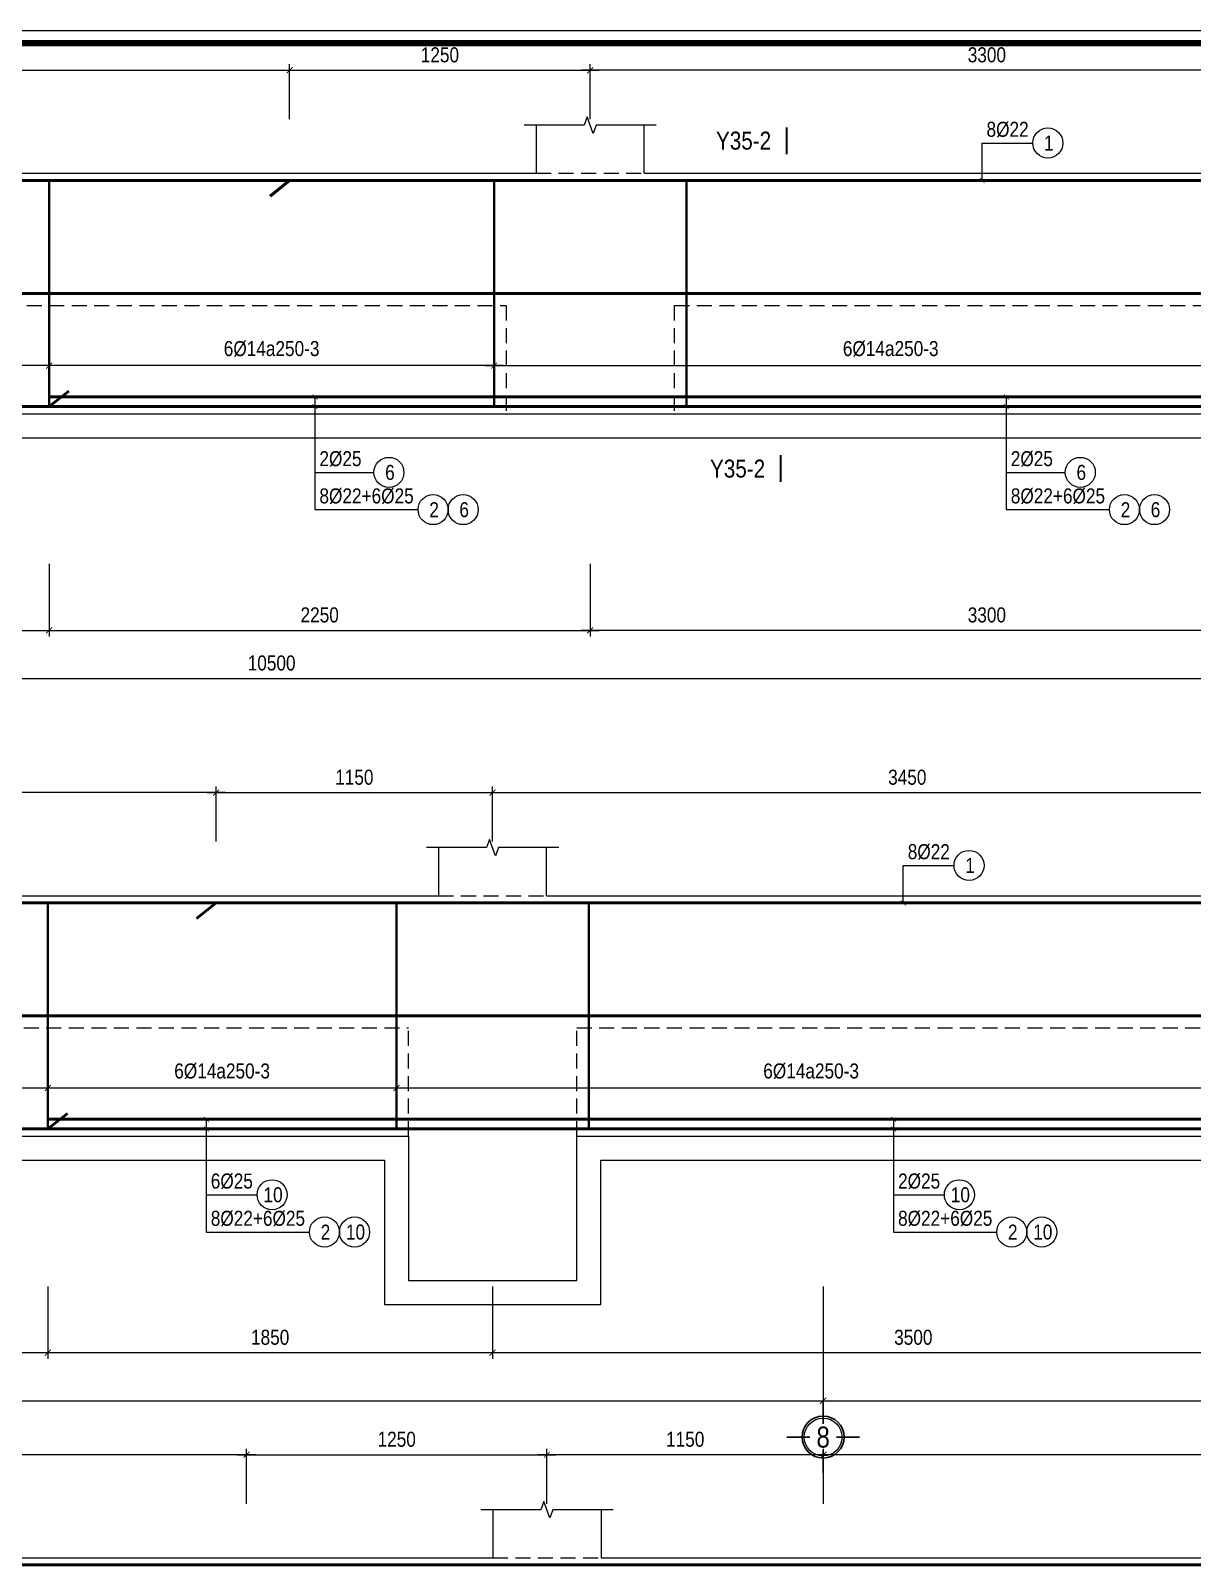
# Model space of a CAD drawing. Header units: millimetres. Extents: x 3014920 to 3563667, y -1638653 to -1356471.
# Drawn here: x 3503697 to 3508529, y -1612431 to -1606064 of the extents above; entities that cross this region are included whole.
import ezdxf
from ezdxf.enums import TextEntityAlignment as Align
from ezdxf.xclip import XClip

# ---------------------------------------------------------------- set-up
doc = ezdxf.new("R2010")
doc.units = ezdxf.units.MM
doc.header["$MEASUREMENT"] = 0
doc.header["$XCLIPFRAME"] = 0
doc.header["$PDMODE"] = 2
doc.linetypes.add('HIDDEN', pattern=[0.375, 0.25, -0.125])
doc.layers.get('0').update_dxf_attribs({"lineweight": 9})
doc.layers.get('Defpoints').update_dxf_attribs({"color": 10, "lineweight": 0})
for name, color, linetype, lineweight in [('2', 2, 'Continuous', 20), ('CDAI', 21, 'Continuous', 40), ('CTHEP', 50, 'Continuous', 50), ('DBAO', 90, 'Continuous', 13), ('DGIONG', 130, 'Continuous', 13), ('DMo', 9, 'HIDDEN', 9), ('KTH', 154, 'Continuous', 9), ('Net khuat', 8, 'HIDDEN', 13), ('TEXT', 7, 'Continuous', 15)]:
    doc.layers.add(name, color=color, linetype=linetype, lineweight=lineweight)
doc.layers.add('8', color=8, linetype='Continuous')
doc.styles.add('HELVECONDENSE', font='VHELVCN_0.TTF')
doc.styles.add('Star-HelCon', font='VHELVCN_0.TTF')
doc.styles.add('TTP-HelCon', font='VHELVCN_0.TTF')
doc.styles.add('VNI-HELVE-CONDENSE', font='VHELVCN_0.TTF')
doc.dimstyles.new('kc-25', dxfattribs={"dimtxt": 62.5, "dimasz": 20, "dimexe": 20, "dimexo": 50, "dimgap": 25, "dimtad": 3, "dimdec": 0, "dimzin": 0, "dimdsep": 46, "dimtxsty": 'VNI-HELVE-CONDENSE', "dimblk": 'DIM', "dimcen": 2.5, "dimclrd": 256, "dimclre": 154, "dimclrt": 7, "dimaunit": 1, "dimadec": 0, "dimazin": 0, "dimtfac": 1, "dimtdec": 0, "dimtix": 1, "dimtmove": 0, "dimatfit": 3, "dimldrblk": 'DOT', "dimfxl": 1, "dimtolj": 1, "dimtzin": 0, "dimarcsym": 0})
doc.dimstyles.new('TTP-25', dxfattribs={"dimscale": 25, "dimtxt": 2.5, "dimasz": 1, "dimexe": 1, "dimexo": 1, "dimgap": 0.09, "dimtad": 0, "dimdec": 4, "dimrnd": 1, "dimzin": 9, "dimdsep": 46, "dimtxsty": 'TTP-HelCon', "dimblk": 'ARCHTICK', "dimcen": 0.09, "dimdle": 1.5, "dimclrd": 256, "dimclre": 256, "dimclrt": 7, "dimadec": 0, "dimazin": 0, "dimtfac": 1, "dimtdec": 4, "dimtmove": 0, "dimatfit": 3, "dimldrblk": 'ARCHTICK', "dimfxl": 1, "dimtvp": 1, "dimtolj": 1, "dimtzin": 0, "dimarcsym": 0})

# ---------------------------------------------------------------- blocks, each defined once
blk = doc.blocks.new('2Y-33')
at = {"layer": 'CTHEP'}
for p, q in [((73731.99983, -490), (6753.45448, -490)), ((73719.76007, -950), (6753.45448, -950)), ((73719.76007, -1410), (6753.45448, -1410)), ((6614.26151, -1870), (73770.00002, -1870))]:
    blk.add_line(p, q, dxfattribs=at)
blk.add_lwpolyline([(6609.38628, -529.99859), (6609.38628, -30), (73770.00002, -30), (73770.00002, -530.00001)], dxfattribs=at)
at = {"layer": 'DBAO', "linetype": 'Continuous'}
blk.add_line((6568.4461, -1900), (73799.99996, -1900), dxfattribs=at)
blk = doc.blocks.new('_ArchTick')
at = {"color": 0, "linetype": 'ByBlock', "const_width": 0.15}
blk.add_lwpolyline([(-0.5, -0.5), (0.5, 0.5)], dxfattribs=at)
blk = doc.blocks.new('*D1705')
at = {"layer": 'Defpoints', "color": 0, "transparency": 16777216}
for p in [(6700, 428.7), (6700, 200), (10000, 200)]:
    blk.add_point(p, dxfattribs=at)
at = {"layer": 'KTH', "lineweight": -2, "transparency": 16777216}
for p, q in [((6700, 225), (6700, 453.7)), ((10000, 225), (10000, 453.7)), ((10037.5, 428.7), (6662.5, 428.7))]:
    blk.add_line(p, q, dxfattribs=at)
at = {"layer": 'KTH', "lineweight": -2, "transparency": 16777216, "xscale": 25, "yscale": 25, "zscale": 25, "rotation": 180}
blk.add_blockref('_ArchTick', (6700, 428.7), dxfattribs=at)
at = {"layer": 'KTH', "lineweight": -2, "transparency": 16777216, "xscale": 25, "yscale": 25, "zscale": 25}
blk.add_blockref('_ArchTick', (10000, 428.7), dxfattribs=at)
at = {"layer": 'KTH', "color": 7, "transparency": 16777216, "insert": (8350, 492.5), "char_height": 62.5, "attachment_point": 5, "style": 'TTP-HelCon'}
blk.add_mtext('\\A1;3300', dxfattribs=at)
blk = doc.blocks.new('*D1709')
at = {"layer": 'Defpoints', "color": 0, "transparency": 16777216}
for p in [(22550, -1600), (26050, -1600), (22550, -1901)]:
    blk.add_point(p, dxfattribs=at)
at = {"layer": 'KTH', "lineweight": -2, "transparency": 16777216}
for p, q in [((22550, -1625), (22550, -1926)), ((26050, -1625), (26050, -1926)), ((26087.5, -1901), (22512.5, -1901))]:
    blk.add_line(p, q, dxfattribs=at)
at = {"layer": 'KTH', "lineweight": -2, "transparency": 16777216, "xscale": 25, "yscale": 25, "zscale": 25, "rotation": 180}
blk.add_blockref('_ArchTick', (22550, -1901), dxfattribs=at)
at = {"layer": 'KTH', "lineweight": -2, "transparency": 16777216, "xscale": 25, "yscale": 25, "zscale": 25}
blk.add_blockref('_ArchTick', (26050, -1901), dxfattribs=at)
at = {"layer": 'KTH', "color": 7, "transparency": 16777216, "insert": (24300, -1837.2), "char_height": 62.5, "attachment_point": 5, "style": 'TTP-HelCon'}
blk.add_mtext('\\A1;3500', dxfattribs=at)
blk = doc.blocks.new('*D1711')
at = {"layer": 'Defpoints', "color": 0, "transparency": 16777216}
for p in [(22150.1, -627.9), (25600, -602.9), (22150.1, -800)]:
    blk.add_point(p, dxfattribs=at)
at = {"layer": 'KTH', "lineweight": -2, "transparency": 16777216}
for p, q in [((25600, -627.9), (25600, -825)), ((22150.1, -652.9), (22150.1, -825)), ((25637.5, -800), (22112.6, -800))]:
    blk.add_line(p, q, dxfattribs=at)
at = {"layer": 'KTH', "lineweight": -2, "transparency": 16777216, "xscale": 25, "yscale": 25, "zscale": 25, "rotation": 180}
blk.add_blockref('_ArchTick', (22150.1, -800), dxfattribs=at)
at = {"layer": 'KTH', "lineweight": -2, "transparency": 16777216, "xscale": 25, "yscale": 25, "zscale": 25}
blk.add_blockref('_ArchTick', (25600, -800), dxfattribs=at)
at = {"layer": 'KTH', "color": 7, "transparency": 16777216, "insert": (23875, -730.1), "char_height": 62.5, "attachment_point": 5, "style": 'TTP-HelCon'}
blk.add_mtext('\\A1;6Þ14a250-3', dxfattribs=at)
blk = doc.blocks.new('*D1712')
at = {"layer": 'Defpoints', "color": 0, "transparency": 16777216}
for p in [(26000, 428.7), (22550, 200), (26000, 200)]:
    blk.add_point(p, dxfattribs=at)
at = {"layer": 'KTH', "lineweight": -2, "transparency": 16777216}
for p, q in [((22550, 225), (22550, 453.7)), ((26000, 225), (26000, 453.7)), ((22512.5, 428.7), (26037.5, 428.7))]:
    blk.add_line(p, q, dxfattribs=at)
at = {"layer": 'KTH', "lineweight": -2, "transparency": 16777216, "xscale": 25, "yscale": 25, "zscale": 25, "rotation": 180}
blk.add_blockref('_ArchTick', (22550, 428.7), dxfattribs=at)
at = {"layer": 'KTH', "lineweight": -2, "transparency": 16777216, "xscale": 25, "yscale": 25, "zscale": 25}
blk.add_blockref('_ArchTick', (26000, 428.7), dxfattribs=at)
at = {"layer": 'KTH', "color": 7, "transparency": 16777216, "insert": (24275, 492.5), "char_height": 62.5, "attachment_point": 5, "style": 'TTP-HelCon'}
blk.add_mtext('\\A1;3450', dxfattribs=at)
blk = doc.blocks.new('*D1713')
at = {"layer": 'Defpoints', "color": 0, "transparency": 16777216}
for p in [(5450, 428.7), (1600, 200), (5450, 200)]:
    blk.add_point(p, dxfattribs=at)
at = {"layer": 'KTH', "lineweight": -2, "transparency": 16777216}
for p, q in [((1600, 225), (1600, 453.7)), ((5450, 225), (5450, 453.7)), ((1562.5, 428.7), (5487.5, 428.7))]:
    blk.add_line(p, q, dxfattribs=at)
at = {"layer": 'KTH', "lineweight": -2, "transparency": 16777216, "xscale": 25, "yscale": 25, "zscale": 25, "rotation": 180}
blk.add_blockref('_ArchTick', (1600, 428.7), dxfattribs=at)
at = {"layer": 'KTH', "lineweight": -2, "transparency": 16777216, "xscale": 25, "yscale": 25, "zscale": 25}
blk.add_blockref('_ArchTick', (5450, 428.7), dxfattribs=at)
at = {"layer": 'KTH', "color": 7, "transparency": 16777216, "insert": (3525, 492.5), "char_height": 62.5, "attachment_point": 5, "style": 'TTP-HelCon'}
blk.add_mtext('\\A1;3850', dxfattribs=at)
blk = doc.blocks.new('*D1714')
at = {"layer": 'Defpoints', "color": 0, "transparency": 16777216}
for p in [(6700, 428.7), (5450, 200), (6700, 200)]:
    blk.add_point(p, dxfattribs=at)
at = {"layer": 'KTH', "lineweight": -2, "transparency": 16777216}
for p, q in [((5450, 225), (5450, 453.7)), ((6700, 225), (6700, 453.7)), ((5412.5, 428.7), (6737.5, 428.7))]:
    blk.add_line(p, q, dxfattribs=at)
at = {"layer": 'KTH', "lineweight": -2, "transparency": 16777216, "xscale": 25, "yscale": 25, "zscale": 25, "rotation": 180}
blk.add_blockref('_ArchTick', (5450, 428.7), dxfattribs=at)
at = {"layer": 'KTH', "lineweight": -2, "transparency": 16777216, "xscale": 25, "yscale": 25, "zscale": 25}
blk.add_blockref('_ArchTick', (6700, 428.7), dxfattribs=at)
at = {"layer": 'KTH', "color": 7, "transparency": 16777216, "insert": (6075, 492.5), "char_height": 62.5, "attachment_point": 5, "style": 'TTP-HelCon'}
blk.add_mtext('\\A1;1250', dxfattribs=at)
blk = doc.blocks.new('*D1715')
at = {"layer": 'Defpoints', "color": 0, "transparency": 16777216}
for p in [(2600, -1600), (4450, -1600), (4450, -1901)]:
    blk.add_point(p, dxfattribs=at)
at = {"layer": 'KTH', "lineweight": -2, "transparency": 16777216}
for p, q in [((2600, -1625), (2600, -1926)), ((4450, -1625), (4450, -1926)), ((2562.5, -1901), (4487.5, -1901))]:
    blk.add_line(p, q, dxfattribs=at)
at = {"layer": 'KTH', "lineweight": -2, "transparency": 16777216, "xscale": 25, "yscale": 25, "zscale": 25, "rotation": 180}
blk.add_blockref('_ArchTick', (2600, -1901), dxfattribs=at)
at = {"layer": 'KTH', "lineweight": -2, "transparency": 16777216, "xscale": 25, "yscale": 25, "zscale": 25}
blk.add_blockref('_ArchTick', (4450, -1901), dxfattribs=at)
at = {"layer": 'KTH', "color": 7, "transparency": 16777216, "insert": (3525, -1837.2), "char_height": 62.5, "attachment_point": 5, "style": 'TTP-HelCon'}
blk.add_mtext('\\A1;1850', dxfattribs=at)
blk = doc.blocks.new('*D1716')
at = {"layer": 'Defpoints', "color": 0, "transparency": 16777216}
for p in [(4450, -1600), (6700, -1600), (6700, -1901)]:
    blk.add_point(p, dxfattribs=at)
at = {"layer": 'KTH', "lineweight": -2, "transparency": 16777216}
for p, q in [((4450, -1625), (4450, -1926)), ((6700, -1625), (6700, -1926)), ((4412.5, -1901), (6737.5, -1901))]:
    blk.add_line(p, q, dxfattribs=at)
at = {"layer": 'KTH', "lineweight": -2, "transparency": 16777216, "xscale": 25, "yscale": 25, "zscale": 25, "rotation": 180}
blk.add_blockref('_ArchTick', (4450, -1901), dxfattribs=at)
at = {"layer": 'KTH', "lineweight": -2, "transparency": 16777216, "xscale": 25, "yscale": 25, "zscale": 25}
blk.add_blockref('_ArchTick', (6700, -1901), dxfattribs=at)
at = {"layer": 'KTH', "color": 7, "transparency": 16777216, "insert": (5575, -1837.2), "char_height": 62.5, "attachment_point": 5, "style": 'TTP-HelCon'}
blk.add_mtext('\\A1;2250', dxfattribs=at)
blk = doc.blocks.new('*D1717')
at = {"layer": 'Defpoints', "color": 0, "transparency": 16777216}
for p in [(125, -1600), (10625, -1901), (10625, -2101)]:
    blk.add_point(p, dxfattribs=at)
at = {"layer": 'KTH', "lineweight": -2, "transparency": 16777216}
for p, q in [((125, -1625), (125, -2126)), ((10625, -1926), (10625, -2126)), ((87.5, -2101), (10662.5, -2101))]:
    blk.add_line(p, q, dxfattribs=at)
at = {"layer": 'KTH', "lineweight": -2, "transparency": 16777216, "xscale": 25, "yscale": 25, "zscale": 25, "rotation": 180}
blk.add_blockref('_ArchTick', (125, -2101), dxfattribs=at)
at = {"layer": 'KTH', "lineweight": -2, "transparency": 16777216, "xscale": 25, "yscale": 25, "zscale": 25}
blk.add_blockref('_ArchTick', (10625, -2101), dxfattribs=at)
at = {"layer": 'KTH', "color": 7, "transparency": 16777216, "insert": (5375, -2037.2), "char_height": 62.5, "attachment_point": 5, "style": 'TTP-HelCon'}
blk.add_mtext('\\A1;10500', dxfattribs=at)
blk = doc.blocks.new('*D1718')
at = {"layer": 'Defpoints', "color": 0, "transparency": 16777216}
for p in [(4450, -602.9), (6300, -602.9), (4450, -800)]:
    blk.add_point(p, dxfattribs=at)
at = {"layer": 'KTH', "lineweight": -2, "transparency": 16777216}
for p, q in [((4450, -627.9), (4450, -825)), ((6300, -627.9), (6300, -825)), ((6337.5, -800), (4412.5, -800))]:
    blk.add_line(p, q, dxfattribs=at)
at = {"layer": 'KTH', "lineweight": -2, "transparency": 16777216, "xscale": 25, "yscale": 25, "zscale": 25, "rotation": 180}
blk.add_blockref('_ArchTick', (4450, -800), dxfattribs=at)
at = {"layer": 'KTH', "lineweight": -2, "transparency": 16777216, "xscale": 25, "yscale": 25, "zscale": 25}
blk.add_blockref('_ArchTick', (6300, -800), dxfattribs=at)
at = {"layer": 'KTH', "color": 7, "transparency": 16777216, "insert": (5375, -730.1), "char_height": 62.5, "attachment_point": 5, "style": 'TTP-HelCon'}
blk.add_mtext('\\A1;6Þ14a250-3', dxfattribs=at)
blk = doc.blocks.new('*D1719')
at = {"layer": 'Defpoints', "color": 0, "transparency": 16777216}
for p in [(2600, -602.9), (4450, -602.9), (2600, -800)]:
    blk.add_point(p, dxfattribs=at)
at = {"layer": 'KTH', "lineweight": -2, "transparency": 16777216}
for p, q in [((2600, -627.9), (2600, -825)), ((4450, -627.9), (4450, -825)), ((4487.5, -800), (2562.5, -800))]:
    blk.add_line(p, q, dxfattribs=at)
at = {"layer": 'KTH', "lineweight": -2, "transparency": 16777216, "xscale": 25, "yscale": 25, "zscale": 25, "rotation": 180}
blk.add_blockref('_ArchTick', (2600, -800), dxfattribs=at)
at = {"layer": 'KTH', "lineweight": -2, "transparency": 16777216, "xscale": 25, "yscale": 25, "zscale": 25}
blk.add_blockref('_ArchTick', (4450, -800), dxfattribs=at)
at = {"layer": 'KTH', "color": 7, "transparency": 16777216, "insert": (3525, -730.1), "char_height": 62.5, "attachment_point": 5, "style": 'TTP-HelCon'}
blk.add_mtext('\\A1;6Þ14a300-3', dxfattribs=at)
blk = doc.blocks.new('*D1721')
at = {"layer": 'Defpoints', "color": 0, "transparency": 16777216}
for p in [(33300, 428.7), (33300, 200), (37300, 200)]:
    blk.add_point(p, dxfattribs=at)
at = {"layer": 'KTH', "lineweight": -2, "transparency": 16777216}
for p, q in [((33300, 225), (33300, 453.7)), ((37300, 225), (37300, 453.7)), ((37337.5, 428.7), (33262.5, 428.7))]:
    blk.add_line(p, q, dxfattribs=at)
at = {"layer": 'KTH', "lineweight": -2, "transparency": 16777216, "xscale": 25, "yscale": 25, "zscale": 25, "rotation": 180}
blk.add_blockref('_ArchTick', (33300, 428.7), dxfattribs=at)
at = {"layer": 'KTH', "lineweight": -2, "transparency": 16777216, "xscale": 25, "yscale": 25, "zscale": 25}
blk.add_blockref('_ArchTick', (37300, 428.7), dxfattribs=at)
at = {"layer": 'KTH', "color": 7, "transparency": 16777216, "insert": (35300, 492.5), "char_height": 62.5, "attachment_point": 5, "style": 'TTP-HelCon'}
blk.add_mtext('\\A1;4000', dxfattribs=at)
blk = doc.blocks.new('*D1723')
at = {"layer": 'Defpoints', "color": 0, "transparency": 16777216}
for p in [(38550, 428.7), (38550, 200), (39700, 200)]:
    blk.add_point(p, dxfattribs=at)
at = {"layer": 'KTH', "lineweight": -2, "transparency": 16777216}
for p, q in [((38550, 225), (38550, 453.7)), ((39700, 225), (39700, 453.7)), ((39737.5, 428.7), (38512.5, 428.7))]:
    blk.add_line(p, q, dxfattribs=at)
at = {"layer": 'KTH', "lineweight": -2, "transparency": 16777216, "xscale": 25, "yscale": 25, "zscale": 25, "rotation": 180}
blk.add_blockref('_ArchTick', (38550, 428.7), dxfattribs=at)
at = {"layer": 'KTH', "lineweight": -2, "transparency": 16777216, "xscale": 25, "yscale": 25, "zscale": 25}
blk.add_blockref('_ArchTick', (39700, 428.7), dxfattribs=at)
at = {"layer": 'KTH', "color": 7, "transparency": 16777216, "insert": (39125, 492.5), "char_height": 62.5, "attachment_point": 5, "style": 'TTP-HelCon'}
blk.add_mtext('\\A1;1150', dxfattribs=at)
blk = doc.blocks.new('*D1726')
at = {"layer": 'Defpoints', "color": 0, "transparency": 16777216}
for p in [(38550, 428.7), (37300, 200), (38550, 200)]:
    blk.add_point(p, dxfattribs=at)
at = {"layer": 'KTH', "lineweight": -2, "transparency": 16777216}
for p, q in [((37300, 225), (37300, 453.7)), ((38550, 225), (38550, 453.7)), ((37262.5, 428.7), (38587.5, 428.7))]:
    blk.add_line(p, q, dxfattribs=at)
at = {"layer": 'KTH', "lineweight": -2, "transparency": 16777216, "xscale": 25, "yscale": 25, "zscale": 25, "rotation": 180}
blk.add_blockref('_ArchTick', (37300, 428.7), dxfattribs=at)
at = {"layer": 'KTH', "lineweight": -2, "transparency": 16777216, "xscale": 25, "yscale": 25, "zscale": 25}
blk.add_blockref('_ArchTick', (38550, 428.7), dxfattribs=at)
at = {"layer": 'KTH', "color": 7, "transparency": 16777216, "insert": (37925, 492.5), "char_height": 62.5, "attachment_point": 5, "style": 'TTP-HelCon'}
blk.add_mtext('\\A1;1250', dxfattribs=at)
blk = doc.blocks.new('*D1745')
at = {"layer": 'Defpoints', "color": 0, "transparency": 16777216}
for p in [(39700, 428.7), (39700, 200), (43450.1, 200)]:
    blk.add_point(p, dxfattribs=at)
at = {"layer": 'KTH', "lineweight": -2, "transparency": 16777216}
for p, q in [((39700, 225), (39700, 453.7)), ((43450.1, 225), (43450.1, 453.7)), ((43487.6, 428.7), (39662.5, 428.7))]:
    blk.add_line(p, q, dxfattribs=at)
at = {"layer": 'KTH', "lineweight": -2, "transparency": 16777216, "xscale": 25, "yscale": 25, "zscale": 25, "rotation": 180}
blk.add_blockref('_ArchTick', (39700, 428.7), dxfattribs=at)
at = {"layer": 'KTH', "lineweight": -2, "transparency": 16777216, "xscale": 25, "yscale": 25, "zscale": 25}
blk.add_blockref('_ArchTick', (43450.1, 428.7), dxfattribs=at)
at = {"layer": 'KTH', "color": 7, "transparency": 16777216, "insert": (41575, 492.5), "char_height": 62.5, "attachment_point": 5, "style": 'TTP-HelCon'}
blk.add_mtext('\\A1;3750', dxfattribs=at)
blk = doc.blocks.new('DIM')
h = blk.add_hatch(color=1)
h.paths.add_polyline_path([(0.49, 0.29, 1), (0.29, 0.49), (-0.19, 0), (0.19, 0)])
h.paths.add_polyline_path([(0.19, 0), (-0.19, 0), (-0.49, -0.29, 1), (-0.29, -0.49)])
at = {"color": 9}
for p, q in [((-0.19, 0), (-1.5, 0)), ((0.19, 0), (1.5, 0))]:
    blk.add_line(p, q, dxfattribs=at)
at = {"color": 1}
for p, q in [((-0.49, -0.29), (0.29, 0.49)), ((-0.29, -0.49), (0.49, 0.29)), ((-0.19, 0), (0.19, 0))]:
    blk.add_line(p, q, dxfattribs=at)
blk.add_arc((-0.39, -0.39), 0.138, 135, 315, dxfattribs=at)
blk = doc.blocks.new('*D1767')
at = {"layer": 'Defpoints', "color": 0, "transparency": 16777216}
for p in [(23925, -1625), (33025, -1600), (33025, -2101)]:
    blk.add_point(p, dxfattribs=at)
at = {"layer": 'KTH', "lineweight": -2, "transparency": 16777216}
for p, q in [((23925, -1650), (23925, -2126)), ((33025, -1625), (33025, -2126)), ((23887.5, -2101), (33062.5, -2101))]:
    blk.add_line(p, q, dxfattribs=at)
at = {"layer": 'KTH', "lineweight": -2, "transparency": 16777216, "xscale": 25, "yscale": 25, "zscale": 25, "rotation": 180}
blk.add_blockref('_ArchTick', (23925, -2101), dxfattribs=at)
at = {"layer": 'KTH', "lineweight": -2, "transparency": 16777216, "xscale": 25, "yscale": 25, "zscale": 25}
blk.add_blockref('_ArchTick', (33025, -2101), dxfattribs=at)
at = {"layer": 'KTH', "color": 7, "transparency": 16777216, "insert": (28475, -2037.2), "char_height": 62.5, "attachment_point": 5, "style": 'TTP-HelCon'}
blk.add_mtext('\\A1;9100', dxfattribs=at)
blk = doc.blocks.new('*D1773')
at = {"layer": 'Defpoints', "color": 0, "transparency": 16777216}
for p in [(16525, -1600), (23925, -1600), (23925, -2101)]:
    blk.add_point(p, dxfattribs=at)
at = {"layer": 'KTH', "lineweight": -2, "transparency": 16777216}
for p, q in [((16525, -1625), (16525, -2126)), ((23925, -1625), (23925, -2126)), ((16487.5, -2101), (23962.5, -2101))]:
    blk.add_line(p, q, dxfattribs=at)
at = {"layer": 'KTH', "lineweight": -2, "transparency": 16777216, "xscale": 25, "yscale": 25, "zscale": 25, "rotation": 180}
blk.add_blockref('_ArchTick', (16525, -2101), dxfattribs=at)
at = {"layer": 'KTH', "lineweight": -2, "transparency": 16777216, "xscale": 25, "yscale": 25, "zscale": 25}
blk.add_blockref('_ArchTick', (23925, -2101), dxfattribs=at)
at = {"layer": 'KTH', "color": 7, "transparency": 16777216, "insert": (20225, -2037.2), "char_height": 62.5, "attachment_point": 5, "style": 'TTP-HelCon'}
blk.add_mtext('\\A1;7400', dxfattribs=at)
blk = doc.blocks.new('dau truc')
blk.add_circle((0, 0), 180)
at = {"layer": '8'}
for p, q in [((0, 127), (0, 345)), ((-127, 0), (-345, 0)), ((0, -345), (0, -127)), ((345, 0), (127, 0))]:
    blk.add_line(p, q, dxfattribs=at)
blk.add_circle((0, 0), 200, dxfattribs=at)
at = {"layer": 'TEXT', "style": 'HELVECONDENSE'}
blk.add_attdef('A', text='', height=233, dxfattribs=at).set_placement((0, 0), align=Align.MIDDLE)
blk = doc.blocks.new('*D1775')
at = {"layer": 'Defpoints', "color": 0, "transparency": 16777216}
for p in [(6300, -602.9), (9600, -602.9), (9600, -800)]:
    blk.add_point(p, dxfattribs=at)
at = {"layer": 'KTH', "lineweight": -2, "transparency": 16777216}
for p, q in [((6300, -627.9), (6300, -825)), ((9600, -627.9), (9600, -825)), ((6262.5, -800), (9637.5, -800))]:
    blk.add_line(p, q, dxfattribs=at)
at = {"layer": 'KTH', "lineweight": -2, "transparency": 16777216, "xscale": 25, "yscale": 25, "zscale": 25, "rotation": 180}
blk.add_blockref('_ArchTick', (6300, -800), dxfattribs=at)
at = {"layer": 'KTH', "lineweight": -2, "transparency": 16777216, "xscale": 25, "yscale": 25, "zscale": 25}
blk.add_blockref('_ArchTick', (9600, -800), dxfattribs=at)
at = {"layer": 'KTH', "color": 7, "transparency": 16777216, "insert": (7950, -730.1), "char_height": 62.5, "attachment_point": 5, "style": 'TTP-HelCon'}
blk.add_mtext('\\A1;6Þ14a250-3', dxfattribs=at)
blk = doc.blocks.new('*D1776')
at = {"layer": 'Defpoints', "color": 0, "transparency": 16777216}
for p in [(6700, -1600), (10000, -1600), (6700, -1901)]:
    blk.add_point(p, dxfattribs=at)
at = {"layer": 'KTH', "lineweight": -2, "transparency": 16777216}
for p, q in [((6700, -1625), (6700, -1926)), ((10000, -1625), (10000, -1926)), ((10037.5, -1901), (6662.5, -1901))]:
    blk.add_line(p, q, dxfattribs=at)
at = {"layer": 'KTH', "lineweight": -2, "transparency": 16777216, "xscale": 25, "yscale": 25, "zscale": 25, "rotation": 180}
blk.add_blockref('_ArchTick', (6700, -1901), dxfattribs=at)
at = {"layer": 'KTH', "lineweight": -2, "transparency": 16777216, "xscale": 25, "yscale": 25, "zscale": 25}
blk.add_blockref('_ArchTick', (10000, -1901), dxfattribs=at)
at = {"layer": 'KTH', "color": 7, "transparency": 16777216, "insert": (8350, -1837.2), "char_height": 62.5, "attachment_point": 5, "style": 'TTP-HelCon'}
blk.add_mtext('\\A1;3300', dxfattribs=at)
blk = doc.blocks.new('*D1783')
at = {"layer": 'Defpoints', "color": 0, "transparency": 16777216}
for p in [(22550.1, 428.7), (21400.1, 200), (22550.1, 200)]:
    blk.add_point(p, dxfattribs=at)
at = {"layer": 'KTH', "lineweight": -2, "transparency": 16777216}
for p, q in [((21400.1, 225), (21400.1, 453.7)), ((22550.1, 225), (22550.1, 453.7)), ((21362.6, 428.7), (22587.6, 428.7))]:
    blk.add_line(p, q, dxfattribs=at)
at = {"layer": 'KTH', "lineweight": -2, "transparency": 16777216, "xscale": 25, "yscale": 25, "zscale": 25, "rotation": 180}
blk.add_blockref('_ArchTick', (21400.1, 428.7), dxfattribs=at)
at = {"layer": 'KTH', "lineweight": -2, "transparency": 16777216, "xscale": 25, "yscale": 25, "zscale": 25}
blk.add_blockref('_ArchTick', (22550.1, 428.7), dxfattribs=at)
at = {"layer": 'KTH', "color": 7, "transparency": 16777216, "insert": (21975.1, 492.5), "char_height": 62.5, "attachment_point": 5, "style": 'TTP-HelCon'}
blk.add_mtext('\\A1;1150', dxfattribs=at)
blk = doc.blocks.new('*D1784')
at = {"layer": 'Defpoints', "color": 0, "transparency": 16777216}
for p in [(17650, 428.7), (17650, 200), (21400.1, 200)]:
    blk.add_point(p, dxfattribs=at)
at = {"layer": 'KTH', "lineweight": -2, "transparency": 16777216}
for p, q in [((17650, 225), (17650, 453.7)), ((21400.1, 225), (21400.1, 453.7)), ((21437.6, 428.7), (17612.5, 428.7))]:
    blk.add_line(p, q, dxfattribs=at)
at = {"layer": 'KTH', "lineweight": -2, "transparency": 16777216, "xscale": 25, "yscale": 25, "zscale": 25, "rotation": 180}
blk.add_blockref('_ArchTick', (17650, 428.7), dxfattribs=at)
at = {"layer": 'KTH', "lineweight": -2, "transparency": 16777216, "xscale": 25, "yscale": 25, "zscale": 25}
blk.add_blockref('_ArchTick', (21400.1, 428.7), dxfattribs=at)
at = {"layer": 'KTH', "color": 7, "transparency": 16777216, "insert": (19525, 492.5), "char_height": 62.5, "attachment_point": 5, "style": 'TTP-HelCon'}
blk.add_mtext('\\A1;3750', dxfattribs=at)
blk = doc.blocks.new('*D1785')
at = {"layer": 'Defpoints', "color": 0, "transparency": 16777216}
for p in [(20700.1, -602.9), (22150.1, -602.9), (20700.1, -800)]:
    blk.add_point(p, dxfattribs=at)
at = {"layer": 'KTH', "lineweight": -2, "transparency": 16777216}
for p, q in [((20700.1, -627.9), (20700.1, -825)), ((22150.1, -627.9), (22150.1, -825)), ((22187.6, -800), (20662.6, -800))]:
    blk.add_line(p, q, dxfattribs=at)
at = {"layer": 'KTH', "lineweight": -2, "transparency": 16777216, "xscale": 25, "yscale": 25, "zscale": 25, "rotation": 180}
blk.add_blockref('_ArchTick', (20700.1, -800), dxfattribs=at)
at = {"layer": 'KTH', "lineweight": -2, "transparency": 16777216, "xscale": 25, "yscale": 25, "zscale": 25}
blk.add_blockref('_ArchTick', (22150.1, -800), dxfattribs=at)
at = {"layer": 'KTH', "color": 7, "transparency": 16777216, "insert": (21425.1, -730.1), "char_height": 62.5, "attachment_point": 5, "style": 'TTP-HelCon'}
blk.add_mtext('\\A1;6Þ14a250-3', dxfattribs=at)
blk = doc.blocks.new('*D1786')
at = {"layer": 'Defpoints', "color": 0, "transparency": 16777216}
for p in [(18350, -602.9), (20700.1, -602.9), (18350, -800)]:
    blk.add_point(p, dxfattribs=at)
at = {"layer": 'KTH', "lineweight": -2, "transparency": 16777216}
for p, q in [((18350, -627.9), (18350, -825)), ((20700.1, -627.9), (20700.1, -825)), ((20737.6, -800), (18312.5, -800))]:
    blk.add_line(p, q, dxfattribs=at)
at = {"layer": 'KTH', "lineweight": -2, "transparency": 16777216, "xscale": 25, "yscale": 25, "zscale": 25, "rotation": 180}
blk.add_blockref('_ArchTick', (18350, -800), dxfattribs=at)
at = {"layer": 'KTH', "lineweight": -2, "transparency": 16777216, "xscale": 25, "yscale": 25, "zscale": 25}
blk.add_blockref('_ArchTick', (20700.1, -800), dxfattribs=at)
at = {"layer": 'KTH', "color": 7, "transparency": 16777216, "insert": (19525, -730.1), "char_height": 62.5, "attachment_point": 5, "style": 'TTP-HelCon'}
blk.add_mtext('\\A1;6Þ14a300-3', dxfattribs=at)
blk = doc.blocks.new('*D1794')
at = {"layer": 'Defpoints', "color": 0, "transparency": 16777216}
for p in [(18350, -1600), (20700.1, -1600), (18350, -1901)]:
    blk.add_point(p, dxfattribs=at)
at = {"layer": 'KTH', "lineweight": -2, "transparency": 16777216}
for p, q in [((18350, -1625), (18350, -1926)), ((20700.1, -1625), (20700.1, -1926)), ((20737.6, -1901), (18312.5, -1901))]:
    blk.add_line(p, q, dxfattribs=at)
at = {"layer": 'KTH', "lineweight": -2, "transparency": 16777216, "xscale": 25, "yscale": 25, "zscale": 25, "rotation": 180}
blk.add_blockref('_ArchTick', (18350, -1901), dxfattribs=at)
at = {"layer": 'KTH', "lineweight": -2, "transparency": 16777216, "xscale": 25, "yscale": 25, "zscale": 25}
blk.add_blockref('_ArchTick', (20700.1, -1901), dxfattribs=at)
at = {"layer": 'KTH', "color": 7, "transparency": 16777216, "insert": (19525, -1837.2), "char_height": 62.5, "attachment_point": 5, "style": 'TTP-HelCon'}
blk.add_mtext('\\A1;2350', dxfattribs=at)
blk = doc.blocks.new('*D1795')
at = {"layer": 'Defpoints', "color": 0, "transparency": 16777216}
for p in [(20700.1, -1600), (22550, -1600), (20700.1, -1901)]:
    blk.add_point(p, dxfattribs=at)
at = {"layer": 'KTH', "lineweight": -2, "transparency": 16777216}
for p, q in [((20700.1, -1625), (20700.1, -1926)), ((22550, -1625), (22550, -1926)), ((22587.5, -1901), (20662.6, -1901))]:
    blk.add_line(p, q, dxfattribs=at)
at = {"layer": 'KTH', "lineweight": -2, "transparency": 16777216, "xscale": 25, "yscale": 25, "zscale": 25, "rotation": 180}
blk.add_blockref('_ArchTick', (20700.1, -1901), dxfattribs=at)
at = {"layer": 'KTH', "lineweight": -2, "transparency": 16777216, "xscale": 25, "yscale": 25, "zscale": 25}
blk.add_blockref('_ArchTick', (22550, -1901), dxfattribs=at)
at = {"layer": 'KTH', "color": 7, "transparency": 16777216, "insert": (21625, -1837.2), "char_height": 62.5, "attachment_point": 5, "style": 'TTP-HelCon'}
blk.add_mtext('\\A1;1850', dxfattribs=at)
blk = doc.blocks.new('MC')
at = {"layer": 'CTHEP', "const_width": 10, "elevation": 0}
blk.add_lwpolyline([(36.4, 150), (36.4, 0)], dxfattribs=at)
at = {"layer": 'TEXT', "style": 'TTP-HelCon'}
blk.add_attdef('A', text='', height=100, dxfattribs=at).set_placement((-50, 25.5), align=Align.RIGHT)
blk = doc.blocks.new('CHG_XX_Khung ten')
blk.add_lwpolyline([(15, 579), (826, 579), (826, 15), (15, 15)], close=True)
at = {"color": 4, "linetype": 'Continuous', "const_width": 1}
blk.add_lwpolyline([(17, 577), (824, 577), (824, 17), (17, 17)], close=True, dxfattribs=at)
blk = doc.blocks.new('2Y-35')
at = {"layer": 'CDAI'}
for points in [[(4450, -30), (4450, -970)], [(6300.00166, -30), (6300.00166, -970)], [(7100, -30), (7100, -970)], [(20700.09163, -30), (20700.09163, -970)], [(22149.99992, -30), (22149.99992, -970)], [(22949.99992, -30), (22949.99992, -970)]]:
    blk.add_lwpolyline(points, dxfattribs=at)
at = {"layer": 'CTHEP'}
for p, q in [((5368.57577, -94.5255), (5450.00166, -30)), ((21318.67324, -94.5255), (21400.09913, -30)), ((44854.10409, -500), (80, -500)), ((4531.42589, -905.4745), (4450, -970)), ((20781.51752, -905.4745), (20700.09163, -970))]:
    blk.add_line(p, q, dxfattribs=at)
for points in [[(30, -200), (30, -30), (44903.8448, -30), (44903.8448, -580.72632)], [(4450, -930), (12250, -930)], [(20700.09163, -930), (28199.99998, -930)], [(30, -970), (45139.21977, -970)]]:
    blk.add_lwpolyline(points, dxfattribs=at)
at = {"layer": 'DBAO', "linetype": 'Continuous'}
for p, q in [((6475, 200), (6475, 0)), ((6925, 0), (6925, 200)), ((22324.99992, 200), (22324.99992, 0)), ((22774.99992, 0), (22774.99992, 200)), ((38324.99999, 200), (38324.99999, 0)), ((38774.99249, 200), (38774.99249, 0)), ((575, 0), (6475, 0)), ((6925, 0), (9775, 0)), ((16724.99992, 0), (22324.99992, 0)), ((22774.99992, 0), (25775, 0)), ((25249.89495, 0), (25775, 0)), ((32278.68038, 0), (38324.99999, 0)), ((38774.99249, 0), (44375.09906, 0)), ((0, -1000), (16150, -1000))]:
    blk.add_line(p, q, dxfattribs=at)
at = {"layer": 'DBAO', "linetype": 'Continuous', "flags": 128}
for points in [[(16850, -1000), (22200, -1000)], [(22900, -1000), (25650.00002, -1000)], [(0, -1100), (16050, -1100)], [(16950, -1100), (22100, -1100)], [(23000, -1100), (25550, -1100)]]:
    blk.add_lwpolyline(points, dxfattribs=at)
at = {"layer": 'DBAO'}
for points in [[(22200, -1000), (22200, -1600), (22900, -1600), (22900, -1000)], [(22100, -1100), (22100, -1700), (23000, -1700), (23000, -1100)]]:
    blk.add_lwpolyline(points, dxfattribs=at)
at = {"layer": 'DGIONG', "linetype": 'Continuous', "flags": 128}
for points in [[(6975, 200), (6725, 200), (6712.5, 165.65653), (6687.5, 234.34347), (6675, 200), (6424.985, 200)], [(22824.99992, 200), (22574.99992, 200), (22562.49992, 165.65653), (22537.49992, 234.34347), (22524.99992, 200), (22274.98492, 200)], [(38824.99249, 200), (38574.98874, 200), (38562.48874, 165.65653), (38537.48874, 234.34347), (38524.98874, 200), (38274.98499, 200)]]:
    blk.add_lwpolyline(points, dxfattribs=at)
at = {"layer": 'DGIONG'}
for centre in [(8603.46028, 126.06616), (24531.80643, 126.06616), (5862.99388, -1243.93133), (8738.52082, -1243.93133), (21632.9096, -1243.93133), (24491.61075, -1243.93133), (6046.68688, -1398.91228), (6171.68688, -1398.91228), (8922.21382, -1398.91228), (9047.21382, -1398.91228), (21850.7991, -1398.91228), (21975.7991, -1398.91228), (24709.50025, -1398.91228), (24834.50025, -1398.91228)]:
    blk.add_circle(centre, 62.5, dxfattribs=at)
at = {"layer": 'Net khuat', "ltscale": 250}
for p, q in [((6475, 0), (6925, 0)), ((22324.99992, 0), (22774.99992, 0)), ((38324.99999, 0), (38774.98499, 0)), ((38774.98499, 0), (38774.99249, 0)), ((699.99587, -550), (6350, -550)), ((6350, -550), (6350, -1000)), ((7050, -550), (9650, -550)), ((7050, -550), (7050, -1000)), ((16850, -550), (22200, -550)), ((22200, -1000), (22200, -550)), ((22900, -550), (25650.00002, -550)), ((22900, -1000), (22900, -550))]:
    blk.add_line(p, q, dxfattribs=at)
at = {"xscale": 0.75, "yscale": 0.75, "zscale": 0.75}
blk.add_blockref('MC', (7490.19691, 79.50624), dxfattribs=at).add_auto_attribs({'A': 'Y35-2'})
ref = blk.add_blockref('MC', (7465.19691, -1171.55805), dxfattribs=dict(xscale=-0.75, yscale=0.75, zscale=0.75, rotation=180))
ref.add_attrib('A', 'Y35-2', dxfattribs={"layer": 'TEXT', "height": 75, "style": 'TTP-HelCon'}).set_placement((7427.69691, -1265.68848), align=Align.RIGHT)
at = {"layer": '2', "ltscale": 300}
ref = blk.add_blockref('dau truc', (23924.99999, -2251.86454), dxfattribs=dict(at, xscale=0.436713129747659, yscale=0.436713129747659, zscale=0.436713129747659))
ref.add_attrib('A', '8', dxfattribs={"layer": 'TEXT', "height": 87.5, "style": 'HELVECONDENSE'}).set_placement((23924.99999, -2251.86454), align=Align.MIDDLE)
at = {"layer": 'TEXT', "style": 'TTP-HelCon'}
for s, p in [('8Þ22', (8348.5419, 151.91911, 0)), ('8Þ22', (24276.88805, 151.91911, 0)), ('2Þ25', (5573.879, -1218.07834, 0)), ('2Þ25', (8449.40594, -1218.07834, 0)), ('2Þ25', (24236.69238, -1218.07834, 0)), ('8Þ22+6Þ25', (5573.879, -1373.05934, 0)), ('8Þ22+6Þ25', (8449.40594, -1373.05934, 0)), ('8Þ22+6Þ25', (24236.69238, -1373.05934, 0))]:
    blk.add_text(s, height=62.5, dxfattribs=at).set_placement(p)
at = {"layer": 'TEXT', "style": 'Star-HelCon'}
for s, p in [('1', (8607.62694, 126.06616)), ('1', (24535.9731, 126.06616)), ('6', (5867.16055, -1243.93133)), ('6', (8742.68749, -1243.93133)), ('10', (21637.07627, -1243.93133)), ('10', (24495.77742, -1243.93133)), ('2', (6050.85355, -1398.91228)), ('6', (6175.85355, -1398.91228)), ('2', (8926.38049, -1398.91228)), ('6', (9051.38049, -1398.91228)), ('2', (21854.96577, -1398.91228)), ('10', (21979.96577, -1398.91228)), ('2', (24713.66692, -1398.91228)), ('10', (24838.66692, -1398.91228))]:
    blk.add_text(s, height=62.5, dxfattribs=at).set_placement(p, align=Align.MIDDLE)
at = {"layer": 'TEXT', "color": 1, "style": 'TTP-HelCon'}
for s, p in [('6Þ25', (21377.99122, -1218.07834, 0)), ('8Þ22+6Þ25', (21377.99122, -1373.05934, 0))]:
    blk.add_text(s, height=62.5, dxfattribs=at).set_placement(p)
at = {"layer": 'KTH'}
for base, p1, p2, picture, middle in [((5450.00166, 428.68311), (1599.99977, 200), (5450.00166, 200), '*D1713', (3525.00072, 492.51644)), ((6700, 428.68311), (5450.00166, 200), (6700, 200), '*D1714', (6075.00083, 492.51644)), ((22550.10664, 428.68311), (21400.09913, 200), (22550.10664, 200), '*D1783', (21975.10288, 492.51644)), ((25999.99249, 428.68311), (22550, 200), (25999.99249, 200), '*D1712', (24274.99624, 492.51644)), ((38549.99249, 428.68311), (37299.9925, 200), (38549.99249, 200), '*D1726', (37924.9925, 492.51644)), ((10624.99999, -2101), (125, -1600), (10624.99999, -1901.04426), '*D1717', (5375, -2037.16667)), ((6700, -1901.04426), (10000, -1600), (6700, -1600), '*D1776', (8350, -1837.21093)), ((23924.99999, -2101), (16525, -1600), (23924.99999, -1600), '*D1773', (20225, -2037.16667)), ((18350, -1901.04426), (20700.09163, -1600), (18350, -1600), '*D1794', (19525.04581, -1837.21093)), ((20700.09163, -1901.04426), (22550, -1600), (20700.09163, -1600), '*D1795', (21625.04581, -1837.21093)), ((22550, -1901.04426), (26049.99998, -1600), (22550, -1600), '*D1709', (24299.99999, -1837.21093)), ((33024.99999, -2101), (23924.99999, -1625), (33024.99999, -1600), '*D1767', (28474.99999, -2037.16667))]:
    dim = blk.add_linear_dim(base=base, p1=p1, p2=p2, angle=180, dimstyle='TTP-25', override={"dimtmove": 1}, dxfattribs=at)
    dim.commit()
    dim.dimension.update_dxf_attribs({"geometry": picture, "text_midpoint": middle})
for base, p1, p2, picture, middle in [((6700, 428.68311), (10000, 200), (6700, 200), '*D1705', (8350, 492.51644)), ((17650, 428.68311), (21400.09913, 200), (17650, 200), '*D1784', (19525.04956, 492.51644)), ((33299.99984, 428.68311), (37299.9925, 200), (33299.99984, 200), '*D1721', (35299.99617, 492.51644)), ((38549.99249, 428.68311), (39700, 200), (38549.99249, 200), '*D1723', (39124.99625, 492.51644)), ((39700, 428.68311), (43450.09913, 200), (39700, 200), '*D1745', (41575.04957, 492.51644)), ((4450, -1901.04426), (2600, -1600), (4450, -1600), '*D1715', (3525, -1837.21093)), ((6700, -1901.04426), (4450, -1600), (6700, -1600), '*D1716', (5575, -1837.21093))]:
    dim = blk.add_linear_dim(base=base, p1=p1, p2=p2, dimstyle='TTP-25', override={"dimtmove": 1}, dxfattribs=at)
    dim.commit()
    dim.dimension.update_dxf_attribs({"geometry": picture, "text_midpoint": middle})
for base, p1, p2, text, picture, middle in [((2600, -800), (4450, -602.86333), (2600, -602.86333), '6Þ14a300-3', '*D1719', (3525, -730.08334)), ((4450, -800), (6300.00166, -602.86333), (4450, -602.86333), '6Þ14a250-3', '*D1718', (5375.00083, -730.08334)), ((18350, -800), (20700.09163, -602.86333), (18350, -602.86333), '6Þ14a300-3', '*D1786', (19525.04581, -730.08334)), ((20700.09163, -800), (22150.09913, -602.86333), (20700.09163, -602.86333), '6Þ14a250-3', '*D1785', (21425.09538, -730.08333)), ((22150.09913, -800), (25600.00002, -602.86333), (22150.09913, -627.86333), '6Þ14a250-3', '*D1711', (23875.04957, -730.08334))]:
    dim = blk.add_linear_dim(base=base, p1=p1, p2=p2, angle=180, text=text, dimstyle='TTP-25', override={"dimtmove": 1}, dxfattribs=at)
    dim.commit()
    dim.dimension.update_dxf_attribs({"geometry": picture, "text_midpoint": middle})
dim = blk.add_linear_dim(base=(9600.00166, -800), p1=(6300.00166, -602.86333), p2=(9600.00166, -602.86333), text='6Þ14a250-3', dimstyle='TTP-25', override={"dimtmove": 1}, dxfattribs=at)
dim.commit()
dim.dimension.update_dxf_attribs({"geometry": '*D1775', "text_midpoint": (7950.00166, -730.08334)})
at = {"layer": 'DGIONG'}
for points in [[(8330.02997, -30), (8330.02987, 126.06616), (8540.96028, 126.06616)], [(24258.37612, -30), (24258.37602, 126.06616), (24469.30643, 126.06616)], [(5555.3672, -930), (5555.36697, -1243.93128), (5800.49388, -1243.93128)], [(8430.89414, -930), (8430.89391, -1243.93128), (8676.02082, -1243.93128)], [(21359.47942, -930), (21359.47919, -1243.93128), (21570.4096, -1243.93128)], [(24218.18057, -930), (24218.18034, -1243.93128), (24429.11075, -1243.93128)], [(5555.36716, -970), (5555.36697, -1398.91228), (5984.18688, -1398.91228)], [(8430.8941, -970), (8430.89391, -1398.91228), (8859.71382, -1398.91228)], [(21359.47938, -970), (21359.47919, -1398.91228), (21788.2991, -1398.91228)], [(24218.18053, -970), (24218.18034, -1398.91228), (24647.00025, -1398.91228)]]:
    blk.add_leader(points, dimstyle='kc-25', override={"dimtad": 0, "dimldrblk": 'ArchTick', "dimfxl": 100, "dimarcsym": 1}, dxfattribs=at)

msp = doc.modelspace()

# ---------------------------------------------------------------- block references
at = {"layer": 'DGIONG', "color": 5}
ref = msp.add_blockref('2Y-33', (3449158.97826, -1606830.64002), dxfattribs=at)
XClip(ref).set_block_clipping_path([(5892.2361353179, -3711.0593228722), (23102.2043261388, 808.8989628269)])
ref = msp.add_blockref('2Y-33', (3432664.42106, -1610467.3431), dxfattribs=at)
XClip(ref).set_block_clipping_path([(22517.9570512222, -3711.059322871), (39727.9252420431, 808.8989628281)])
at = {"layer": 'DMo'}
ref = msp.add_blockref('2Y-35', (3499324.27136, -1606657.58012), dxfattribs=at)
XClip(ref).set_block_clipping_path([(-624.5650932398, -2740.3479596251), (16708.6315089213, 541.792540709)])
ref = msp.add_blockref('2Y-35', (3483068.208, -1609662.46278), dxfattribs=at)
XClip(ref).set_block_clipping_path([(15979.6969067589, -2473.0269592921), (32619.461930485, 994.079040708)])
ref = msp.add_blockref('2Y-35', (3467294.5175, -1612416.44029), dxfattribs=at)
XClip(ref).set_block_clipping_path([(31561.7433412508, -2904.0750034638), (48579.2808579239, 1308.7115025851)])

# ---------------------------------------------------------------- next in the draw order: block references
at = {"color": 5, "xscale": 25.92478421704392, "yscale": 25.92478421704392, "zscale": 25.92478421704392}
msp.add_blockref('CHG_XX_Khung ten', (3498258.98493, -1621074.38806), dxfattribs=at)

doc.saveas('drawing.dxf')
